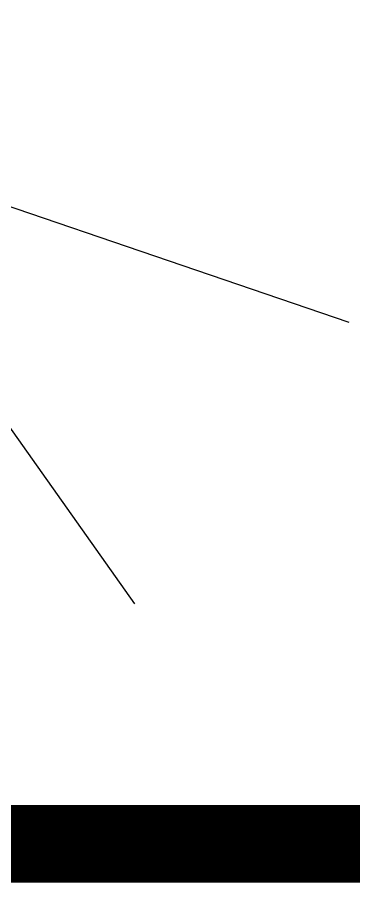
# Model space of a CAD drawing. Header units: millimetres. Extents: x 3614 to 12428, y -844 to 6844.
# Drawn here: x 5904.2 to 5925.8, y -843.9 to -788.3 of the extents above; entities that cross this region are included whole.
import ezdxf

# ---------------------------------------------------------------- set-up
doc = ezdxf.new("R2010")
doc.units = ezdxf.units.MM
doc.header["$LTSCALE"] = 40
doc.header["$MEASUREMENT"] = 0
doc.layers.get('0').update_dxf_attribs({"linetype": 'CONTINUOUS', "lineweight": 20})
doc.layers.add('Hatch', color=42, linetype='CONTINUOUS', lineweight=15)
doc.layers.add('TEXT', color=7, linetype='CONTINUOUS', lineweight=20)
doc.styles.add('101', font='arial.ttf', dxfattribs={"width": 0.85})
doc.dimstyles.new('INNER', dxfattribs={"dimtxt": 50, "dimasz": 30, "dimexe": 50, "dimexo": 50, "dimgap": 10, "dimtad": 1, "dimzin": 13, "dimdsep": 46, "dimtxsty": '101', "dimblk1": 'ARCHTICK', "dimblk2": 'ARCHTICK', "dimsah": 1, "dimcen": 0, "dimclrt": 2, "dimadec": 0, "dimazin": 0, "dimtfac": 1, "dimtix": 1, "dimtmove": 2, "dimatfit": 3, "dimldrblk": 'ARCHTICK', "dimfxl": 0, "dimtolj": 1, "dimtzin": 13, "dimarcsym": 0})

# ---------------------------------------------------------------- blocks, each defined once
blk = doc.blocks.new('_ArchTick')
at = {"color": 0, "const_width": 0.15}
blk.add_lwpolyline([(-0.5, -0.5), (0.5, 0.5)], dxfattribs=at)

msp = doc.modelspace()

# ---------------------------------------------------------------- linework, layer by layer
at = {"layer": 'Hatch', "color": 4, "lineweight": 25, "ltscale": 0.05, "const_width": 5}
msp.add_lwpolyline([(5158.1929, -841.4394), (6038.1487, -841.4394), (6038.1487, -197.365), (5158.1929, -197.365)], close=True, dxfattribs=at)

# ---------------------------------------------------------------- leaders
at = {"layer": 'TEXT'}
for points in [[(5896.4374, -797.0769), (5896.4374, -796.5866), (5896.641, -796.5866)], [(5896.5284, -797.3336), (5896.5284, -796.7689), (5896.6403, -796.7689)], [(5890.5043, -796.0169), (5890.5043, -796.4697), (5890.7425, -796.4697)], [(5890.7219, -796.0563), (5890.8243, -796.1977), (5890.8876, -796.1977)]]:
    msp.add_leader(points, dimstyle='INNER', override={"dimtad": 0, "dimldrblk": 'Open90'}, dxfattribs=at)

doc.saveas('drawing.dxf')
